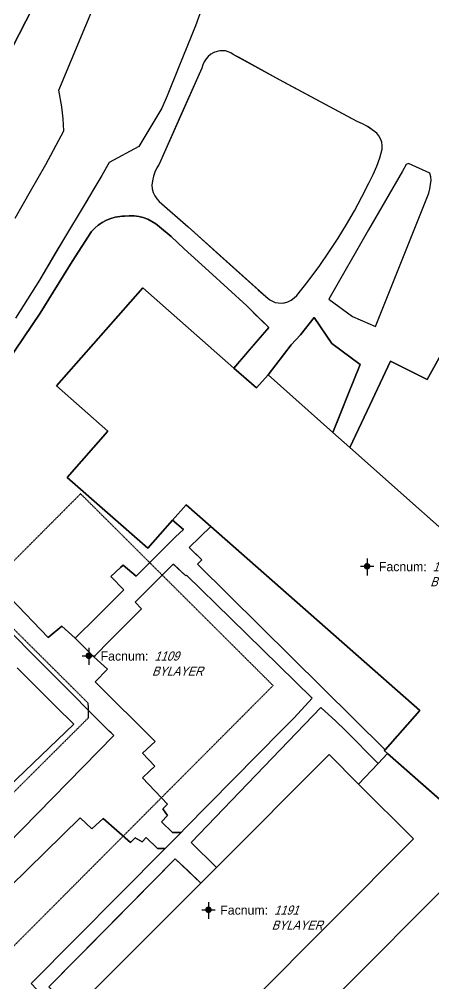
# Model space of a CAD drawing. Header units: inches. Extents: x 1273557 to 1282364, y 239587 to 246310.
# Drawn here: x 1277599.5 to 1277789, y 241285.2 to 241726.2 of the extents above; entities that cross this region are included whole.
import ezdxf
from ezdxf.enums import TextEntityAlignment as Align

# ---------------------------------------------------------------- set-up
doc = ezdxf.new("R2010")
doc.units = ezdxf.units.IN
doc.header["$MEASUREMENT"] = 0
doc.linetypes.add('DASHED2', pattern=[0.375, 0.25, -0.125])
doc.linetypes.add('HIDDEN', pattern=[0.375, 0.25, -0.125])
doc.layers.add('BLDG-DATA', color=159, linetype='DASHED2', lineweight=30)
for name, color, linetype in [('BLDG-UW', 231, 'Continuous'), ('BLDG-UW-UG', 159, 'HIDDEN'), ('GRASS', 3, 'Continuous'), ('PATH', 253, 'Continuous'), ('PATH-ISLAND', 252, 'Continuous'), ('STREET-UW', 50, 'Continuous')]:
    doc.layers.add(name, color=color, linetype=linetype)
doc.styles.add('SS_LITE', font='FRABK.TTF', dxfattribs={"height": 16})

# ---------------------------------------------------------------- blocks, each defined once
blk = doc.blocks.new('*U1')
for p, q in [((-3.08, 0), (3.08, 0)), ((0, 3.55), (0, -4.2))]:
    blk.add_line(p, q)
at = {"const_width": 1.5}
blk.add_lwpolyline([(-0.75, 0, 1), (0.75, 0, 1)], format="xyb", close=True, dxfattribs=at)
at = {"layer": 'BLDG-DATA', "color": 1, "style": 'SS_LITE'}
blk.add_text('Facnum:', height=4.2, dxfattribs=at).set_placement((27.26, -2.25), align=Align.RIGHT)
at = {"layer": 'BLDG-DATA', "color": 7, "style": 'SS_LITE', "oblique": 20, "width": 0.9, "flags": 8}
for tag, p in [('FACNUM', (29.98, -2.25)), ('OBJECT', (28.84, -9.16))]:
    blk.add_attdef(tag, p, '', height=4.2, dxfattribs=at)

msp = doc.modelspace()

# ---------------------------------------------------------------- linework, layer by layer
at = {"layer": 'BLDG-UW'}
for points in [[(1277562.21, 241802.77), (1277455.5, 241841.38), (1277447.49, 241828.08), (1277447.49, 241828.08), (1277439.17, 241813.47), (1277432.94, 241817.01), (1277408.35, 241773.77), (1277415.99, 241769.42), (1277404.72, 241749.6), (1277406.41, 241748.64), (1277408.54, 241747.43), (1277560.87, 241660.8), (1277575.92, 241677.82), (1277593.13, 241707.25), (1277624.11, 241767.76), (1277638.26, 241808.87), (1277591.45, 241823.3), (1277585.59, 241813.14), (1277582.66, 241808.06), (1277567.74, 241816.25), (1277567.74, 241816.25)], [(1277742.93, 241537.25), (1277713.24, 241563.63), (1277707.96, 241557.63), (1277697.62, 241566.72), (1277655.95, 241603.38), (1277616.51, 241558.54), (1277640.01, 241537.86), (1277621.39, 241516.7), (1277658.23, 241484.3), (1277669.5, 241497.11), (1277675.75, 241504.22), (1277687.1, 241494.23), (1277782.61, 241410.2), (1277766.78, 241392.2), (1277766.42, 241391.79), (1277767.88, 241390.51), (1277820.68, 241344.13), (1277828.73, 241336.97), (1277896.53, 241414.03), (1277824.01, 241477.83), (1277823.77, 241478.04), (1277817.55, 241470.97), (1277750.63, 241530.41)], [(1277779.78, 241351.46), (1277754.67, 241376.51), (1277741.15, 241390.01), (1277689.63, 241338.39), (1277682.5, 241331.25), (1277627.22, 241275.85), (1277665.85, 241237.29), (1277704.86, 241276.38)], [(1277813.4, 241319.54), (1277798.79, 241334.08), (1277743.25, 241278.27), (1277743.37, 241278.15), (1277810.2, 241211.62), (1277817.03, 241204.82), (1277817.03, 241204.82), (1277817.03, 241204.82), (1277817.03, 241204.82), (1277817.03, 241204.82), (1277796.85, 241184.54), (1277835.99, 241145.58), (1277881.69, 241191.49), (1277885.98, 241195.8), (1277911.56, 241221.5), (1277862.9, 241270.02), (1277862.9, 241270.02)]]:
    msp.add_lwpolyline(points, close=True, dxfattribs=at)
at = {"layer": 'BLDG-UW-UG', "transparency": 33554687}
msp.add_lwpolyline([(1277627.52, 241509.24), (1277581.37, 241462.91), (1277630.9, 241413.57), (1277630.92, 241406.64), (1277591.31, 241367.16), (1277582.57, 241375.87), (1277542.84, 241335.99), (1277586.77, 241292.24), (1277715.56, 241421.55), (1277627.52, 241509.24)], close=True, dxfattribs=at)
at = {"layer": 'GRASS'}
for points in [[(1277761.33, 241655.24), (1277762.97, 241659.02), (1277764.36, 241662.89), (1277765.48, 241666.85), (1277765.51, 241668.42), (1277765.26, 241669.98), (1277764.75, 241671.47), (1277763.99, 241672.85), (1277763, 241674.07), (1277760.94, 241675.71), (1277758.74, 241677.17), (1277756.43, 241678.43), (1277754.01, 241679.48), (1277720.2, 241697.64), (1277697.25, 241710.15), (1277696.17, 241710.85), (1277694.99, 241711.38), (1277693.75, 241711.71), (1277692.47, 241711.84), (1277691.18, 241711.77), (1277689.92, 241711.5), (1277688.48, 241710.96), (1277687.13, 241710.19), (1277685.93, 241709.23), (1277684.88, 241708.09), (1277684.03, 241706.81), (1277683.39, 241705.41), (1277682.97, 241703.92), (1277663.43, 241659.98), (1277662.37, 241658.21), (1277661.49, 241656.35), (1277660.81, 241654.4), (1277660.33, 241652.39), (1277660.06, 241650.35), (1277660.27, 241648.68), (1277660.74, 241647.07), (1277661.44, 241645.54), (1277662.38, 241644.15), (1277663.52, 241642.91), (1277676.68, 241631.32), (1277712.21, 241599.46), (1277714.01, 241597.92), (1277715.24, 241597.24), (1277716.57, 241596.76), (1277717.95, 241596.49), (1277719.35, 241596.43), (1277720.75, 241596.59), (1277722.36, 241597.08), (1277723.86, 241597.82), (1277725.23, 241598.79), (1277726.42, 241599.98), (1277731.66, 241606.49), (1277736.63, 241613.21), (1277741.32, 241620.13), (1277745.33, 241626.19), (1277749.15, 241632.37), (1277752.77, 241638.67), (1277756.2, 241645.08), (1277759.43, 241651.59)], [(1277786.73, 241646.72), (1277787.17, 241648.61), (1277787.82, 241652.67), (1277787.67, 241654.23), (1277787.2, 241655.91), (1277777.42, 241660.19), (1277776.44, 241659.78), (1277774.74, 241656.83), (1277759.27, 241630), (1277740.98, 241598.27), (1277751.82, 241590.24), (1277762.35, 241585.8)], [(1277749.94, 241554.79), (1277755.36, 241568.31), (1277742.44, 241577.94), (1277734.41, 241589.88), (1277728.05, 241581.96), (1277723.87, 241577.3), (1277713.24, 241563.63), (1277742.93, 241537.25)], [(1277687.1, 241494.23), (1277677.16, 241484.66), (1277682.98, 241479.11), (1277680.98, 241477.1), (1277766.78, 241392.2), (1277782.61, 241410.2)], [(1277696.21, 241452.25), (1277675.97, 241472.08), (1277675.68, 241471.79), (1277669.89, 241477.12), (1277668.3, 241475.47), (1277657.37, 241464.55), (1277652.41, 241459.63), (1277655.43, 241456.69), (1277653.95, 241455.2), (1277643.49, 241444.68), (1277641.57, 241442.74), (1277633.59, 241434.7), (1277639.83, 241429.09), (1277634.24, 241423.31), (1277661.6, 241396.04), (1277655.78, 241390.62), (1277661.44, 241384.74), (1277659, 241382.39), (1277655.8, 241379.31), (1277667.26, 241367.34), (1277665.19, 241365.2), (1277667.23, 241362.06), (1277664.56, 241359.31), (1277669.58, 241354.35), (1277673.56, 241354.35), (1277674.99, 241356.01), (1277719.71, 241401.33), (1277725.16, 241406.78), (1277733.38, 241415.84), (1277718.19, 241430.72)], [(1277748.58, 241401.19), (1277744.2, 241405.22), (1277737.4, 241411.5), (1277678.09, 241349.85), (1277689.63, 241338.39), (1277741.15, 241390.01), (1277754.67, 241376.51), (1277754.68, 241376.51), (1277763.55, 241385.9), (1277763.58, 241385.94)], [(1277682.5, 241331.25), (1277670.82, 241342.3), (1277612.99, 241283.85), (1277662.09, 241232.2), (1277665.85, 241237.29), (1277627.22, 241275.85)]]:
    msp.add_lwpolyline(points, close=True, dxfattribs=at)
for points in [[(1277595.43, 241461.47), (1277612.73, 241443.47), (1277619.01, 241448.72), (1277625.05, 241443.16), (1277634.93, 241453.03), (1277645.75, 241463.84), (1277647.23, 241465.32), (1277641.29, 241471.41), (1277645.82, 241475.52), (1277646.95, 241476.55), (1277652.92, 241471.54), (1277670.99, 241489.54), (1277674.57, 241492.96), (1277669.5, 241497.11), (1277658.23, 241484.3), (1277621.39, 241516.7), (1277640.01, 241537.86), (1277616.51, 241558.54), (1277655.95, 241603.38), (1277697.62, 241566.72), (1277713.57, 241585.25), (1277706.39, 241592.21), (1277703.57, 241595.14), (1277686.13, 241611.04), (1277674.85, 241621.32), (1277668.98, 241626.9), (1277663.64, 241631.25), (1277661.97, 241632.62), (1277660.15, 241633.79), (1277658.22, 241634.76), (1277656.2, 241635.5), (1277654.1, 241636.03), (1277651.96, 241636.32), (1277649.8, 241636.37), (1277647.65, 241636.18), (1277646.52, 241636.11), (1277645.5, 241636.04), (1277643.38, 241635.68), (1277641.3, 241635.09), (1277639.31, 241634.28), (1277637.41, 241633.27), (1277635.62, 241632.05), (1277633.98, 241630.66), (1277632.49, 241629.1), (1277623.72, 241615.42), (1277609.02, 241591.82), (1277589.89, 241563.58)], [(1277794.54, 241576.96), (1277786.07, 241561.48), (1277769.26, 241569.82), (1277758.53, 241547.11), (1277750.63, 241530.41), (1277817.55, 241470.97)], [(1277593.75, 241348.69), (1277642.65, 241398.73), (1277641.44, 241399.94), (1277640.62, 241400.76), (1277587.81, 241453.56)], [(1277598.58, 241429.61), (1277599.79, 241428.41), (1277604.34, 241423.87), (1277607.1, 241421.12), (1277608.31, 241419.92), (1277615.62, 241412.62), (1277616.83, 241411.42), (1277623.82, 241404.45), (1277624.37, 241403.9), (1277583.25, 241364.61)], [(1277569.04, 241245.87), (1277609.4, 241223.49), (1277618.97, 241218.09), (1277628.63, 241212.86), (1277638.36, 241207.79), (1277649.13, 241224.8), (1277644.01, 241230.48), (1277651.15, 241237.7), (1277640.44, 241248.07), (1277637.69, 241250.74), (1277626.28, 241262.64), (1277604.87, 241285.25), (1277666, 241346.87), (1277665.88, 241346.98), (1277662.62, 241346.98), (1277657.52, 241352.03), (1277655.68, 241350.14), (1277652.44, 241351.96), (1277650.3, 241349.73), (1277637.78, 241360.77), (1277632.71, 241356.07), (1277627.33, 241361.11), (1277563.21, 241298.32)]]:
    msp.add_lwpolyline(points, dxfattribs=at)
at = {"layer": 'PATH'}
for points in [[(1277624.11, 241767.76), (1277593.13, 241707.25), (1277575.92, 241677.82), (1277560.87, 241660.8), (1277408.54, 241747.43)], [(1277686.88, 241742.48), (1277680.11, 241723.19), (1277672.47, 241704.48), (1277667.05, 241691.22), (1277664.74, 241685.57), (1277654.15, 241668.01), (1277640.66, 241660.65), (1277639.41, 241658.52), (1277637.22, 241654.78), (1277633.56, 241648.61), (1277630.61, 241643.63), (1277629.63, 241641.98), (1277619.66, 241625.58), (1277615.75, 241618.89), (1277608.73, 241606.87), (1277597.78, 241589.57)], [(1277597.54, 241635.29), (1277604.56, 241647.58), (1277611.62, 241659.86), (1277619.78, 241675.22), (1277619.52, 241680.68), (1277618.94, 241686.11), (1277617.63, 241693.87), (1277635.74, 241737.46)], [(1277589.89, 241563.58), (1277609.02, 241591.82), (1277623.72, 241615.42), (1277632.49, 241629.1), (1277633.98, 241630.66), (1277635.62, 241632.05), (1277637.41, 241633.27), (1277639.31, 241634.28), (1277641.3, 241635.09), (1277643.38, 241635.68), (1277645.5, 241636.04), (1277646.52, 241636.11), (1277647.65, 241636.18), (1277649.8, 241636.37), (1277651.96, 241636.32), (1277654.1, 241636.03), (1277656.2, 241635.5), (1277658.22, 241634.76), (1277660.15, 241633.79), (1277661.97, 241632.62), (1277663.64, 241631.25), (1277668.98, 241626.9), (1277674.85, 241621.32), (1277686.13, 241611.04), (1277703.57, 241595.14), (1277706.39, 241592.21), (1277706.4, 241592.2), (1277713.57, 241585.25), (1277705.6, 241575.98), (1277697.62, 241566.72), (1277707.96, 241557.63), (1277713.24, 241563.63), (1277723.87, 241577.3), (1277728.05, 241581.96), (1277734.41, 241589.88), (1277742.44, 241577.94), (1277755.36, 241568.31), (1277749.94, 241554.79), (1277746.44, 241546.02), (1277742.93, 241537.25), (1277750.63, 241530.41), (1277758.53, 241547.11), (1277769.26, 241569.82), (1277786.07, 241561.48), (1277794.54, 241576.96)], [(1277612.99, 241283.85), (1277641.91, 241313.08), (1277670.82, 241342.3), (1277676.66, 241336.78), (1277682.5, 241331.25), (1277689.63, 241338.39), (1277678.09, 241349.85), (1277737.4, 241411.5), (1277744.2, 241405.22), (1277748.58, 241401.19), (1277763.58, 241385.94), (1277767.88, 241390.51), (1277766.42, 241391.79), (1277766.78, 241392.2), (1277680.98, 241477.1), (1277682.98, 241479.11), (1277678.76, 241483.13), (1277677.16, 241484.66), (1277687.1, 241494.23), (1277675.75, 241504.22), (1277669.5, 241497.11), (1277674.57, 241492.96), (1277670.99, 241489.54), (1277652.92, 241471.54), (1277646.95, 241476.55), (1277645.82, 241475.52), (1277641.29, 241471.41), (1277647.23, 241465.32), (1277645.75, 241463.84), (1277634.93, 241453.03), (1277625.05, 241443.16), (1277633.59, 241434.7), (1277641.57, 241442.74), (1277643.49, 241444.68), (1277653.95, 241455.2), (1277655.43, 241456.69), (1277652.41, 241459.63), (1277657.37, 241464.55), (1277668.3, 241475.47), (1277669.9, 241477.12), (1277669.98, 241477.04), (1277675.68, 241471.79), (1277675.97, 241472.08), (1277696.21, 241452.25), (1277718.19, 241430.72), (1277733.38, 241415.84), (1277725.16, 241406.78), (1277719.71, 241401.33), (1277674.99, 241356.01), (1277674.99, 241356.01), (1277674.99, 241356.01), (1277673.56, 241354.35), (1277666, 241346.87), (1277604.87, 241285.25), (1277626.28, 241262.64)], [(1277563.21, 241298.32), (1277627.33, 241361.11), (1277632.71, 241356.07), (1277637.78, 241360.77), (1277650.3, 241349.73), (1277652.44, 241351.96), (1277655.68, 241350.14), (1277657.52, 241352.03), (1277662.62, 241346.98), (1277665.88, 241346.98), (1277666, 241346.87), (1277673.56, 241354.35), (1277669.58, 241354.35), (1277664.56, 241359.31), (1277667.23, 241362.06), (1277665.19, 241365.2), (1277667.26, 241367.34), (1277655.8, 241379.31), (1277659, 241382.39), (1277661.44, 241384.74), (1277655.78, 241390.62), (1277661.6, 241396.04), (1277634.24, 241423.31), (1277639.83, 241429.09), (1277633.59, 241434.7), (1277625.05, 241443.16), (1277619.01, 241448.72), (1277612.73, 241443.47), (1277595.43, 241461.47)]]:
    msp.add_lwpolyline(points, dxfattribs=at)
at = {"layer": 'PATH-ISLAND'}
for points in [[(1277762.97, 241659.02), (1277764.36, 241662.89), (1277765.48, 241666.85), (1277765.51, 241668.42), (1277765.26, 241669.98), (1277764.75, 241671.47), (1277763.99, 241672.85), (1277763, 241674.07), (1277760.94, 241675.71), (1277760.35, 241676.1), (1277758.74, 241677.17), (1277756.43, 241678.43), (1277754.01, 241679.48), (1277720.74, 241697.35), (1277720.2, 241697.64), (1277699.99, 241708.66), (1277697.25, 241710.15), (1277696.17, 241710.85), (1277694.99, 241711.38), (1277693.75, 241711.71), (1277692.47, 241711.84), (1277691.18, 241711.77), (1277689.92, 241711.5), (1277688.48, 241710.96), (1277687.13, 241710.19), (1277685.93, 241709.23), (1277684.88, 241708.09), (1277684.03, 241706.81), (1277683.39, 241705.41), (1277682.97, 241703.92), (1277673.86, 241683.44), (1277663.43, 241659.98), (1277662.37, 241658.21), (1277661.49, 241656.35), (1277660.81, 241654.4), (1277660.33, 241652.39), (1277660.06, 241650.35), (1277660.27, 241648.68), (1277660.74, 241647.07), (1277661.44, 241645.54), (1277662.38, 241644.15), (1277663.52, 241642.91), (1277676.68, 241631.32), (1277678.02, 241630.12), (1277691.27, 241618.23), (1277708.79, 241602.53), (1277712.21, 241599.46), (1277714.01, 241597.92), (1277715.24, 241597.24), (1277716.57, 241596.76), (1277717.95, 241596.49), (1277719.35, 241596.43), (1277720.25, 241596.53), (1277720.75, 241596.59), (1277722.36, 241597.08), (1277723.86, 241597.82), (1277725.23, 241598.79), (1277726.42, 241599.98), (1277731.66, 241606.49), (1277736.08, 241612.46), (1277736.63, 241613.21), (1277741.32, 241620.13), (1277745.33, 241626.19), (1277749.15, 241632.37), (1277752.77, 241638.67), (1277756.2, 241645.08), (1277759.43, 241651.59), (1277761.33, 241655.24)], [(1277786.73, 241646.72), (1277787.17, 241648.61), (1277787.82, 241652.67), (1277787.67, 241654.23), (1277787.2, 241655.91), (1277777.42, 241660.19), (1277776.44, 241659.78), (1277774.74, 241656.83), (1277759.27, 241630), (1277740.98, 241598.27), (1277751.82, 241590.24), (1277762.35, 241585.8)]]:
    msp.add_lwpolyline(points, close=True, dxfattribs=at)
for points in [[(1277593.75, 241348.69), (1277642.65, 241398.73), (1277641.44, 241399.94), (1277640.62, 241400.76), (1277587.81, 241453.56)], [(1277598.58, 241429.61), (1277599.79, 241428.41), (1277604.34, 241423.87), (1277607.1, 241421.12), (1277608.31, 241419.92), (1277615.62, 241412.62), (1277616.83, 241411.42), (1277623.82, 241404.45), (1277624.37, 241403.9), (1277583.25, 241364.61)]]:
    msp.add_lwpolyline(points, dxfattribs=at)
at = {"layer": 'STREET-UW'}
for points in [[(1277686.88, 241742.48), (1277680.11, 241723.19), (1277672.47, 241704.48), (1277667.05, 241691.22), (1277664.74, 241685.57), (1277654.15, 241668.01), (1277640.66, 241660.65), (1277640.66, 241660.65), (1277640.66, 241660.65), (1277637.22, 241654.78), (1277633.56, 241648.61), (1277629.63, 241641.98), (1277619.66, 241625.58), (1277608.73, 241606.87), (1277597.78, 241589.57)], [(1277597.54, 241635.29), (1277604.56, 241647.58), (1277611.62, 241659.86), (1277619.78, 241675.22), (1277619.52, 241680.68), (1277618.94, 241686.11), (1277617.63, 241693.87), (1277635.74, 241737.46)], [(1277704.86, 241276.38), (1277779.78, 241351.46), (1277754.67, 241376.51), (1277763.55, 241385.9), (1277767.88, 241390.51), (1277828.73, 241336.97), (1277813.4, 241319.54), (1277798.79, 241334.08), (1277743.25, 241278.27)]]:
    msp.add_lwpolyline(points, dxfattribs=at)
msp.add_lwpolyline([(1277798.79, 241334.08), (1277813.4, 241319.54), (1277828.73, 241336.97), (1277820.68, 241344.13), (1277767.88, 241390.51), (1277763.55, 241385.9), (1277754.68, 241376.51), (1277779.78, 241351.46), (1277704.86, 241276.38), (1277733.14, 241247.12), (1277731.56, 241249.64), (1277731.54, 241251.24), (1277733.04, 241259.01), (1277735.29, 241270.7), (1277743.25, 241278.27)], close=True, dxfattribs=at)

# ---------------------------------------------------------------- block references
at = {"layer": 'BLDG-DATA'}
ref = msp.add_blockref('*U1', (1277758.56, 241476.08), dxfattribs=at)
ref.add_attrib('FACNUM', '1171', (1277788.54, 241473.84), dxfattribs={"color": 7, "height": 4.2, "style": 'SS_LITE', "oblique": 20, "width": 0.9})
ref.add_attrib('OBJECT', 'BYLAYER', (1277787.4, 241466.93), dxfattribs={"color": 7, "height": 4.2, "style": 'SS_LITE', "oblique": 20, "width": 0.9})
ref = msp.add_blockref('*U1', (1277631.28, 241435.19), dxfattribs=at)
ref.add_attrib('FACNUM', '1109', (1277661.26, 241432.94), dxfattribs={"color": 7, "height": 4.2, "style": 'SS_LITE', "oblique": 20, "width": 0.9})
ref.add_attrib('OBJECT', 'BYLAYER', (1277660.12, 241426.04), dxfattribs={"color": 7, "height": 4.2, "style": 'SS_LITE', "oblique": 20, "width": 0.9})
ref = msp.add_blockref('*U1', (1277686, 241319.03), dxfattribs=at)
ref.add_attrib('FACNUM', '1191', (1277715.98, 241316.78), dxfattribs={"color": 7, "height": 4.2, "style": 'SS_LITE', "oblique": 20, "width": 0.9})
ref.add_attrib('OBJECT', 'BYLAYER', (1277714.84, 241309.88), dxfattribs={"color": 7, "height": 4.2, "style": 'SS_LITE', "oblique": 20, "width": 0.9})

doc.saveas('drawing.dxf')
